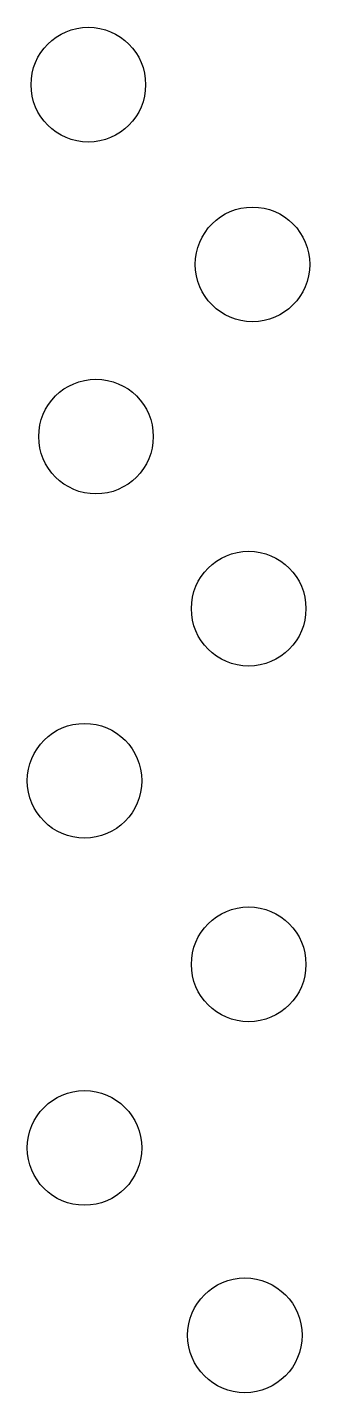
# Model space of a CAD drawing. Header units: centimetres. Extents: x -0.93 to 0.93, y -4.5 to 4.5.
import ezdxf

# ---------------------------------------------------------------- set-up
doc = ezdxf.new("R2010")
doc.units = ezdxf.units.CM
doc.header["$MEASUREMENT"] = 0
doc.layers.add('Camada 1', color=7, linetype='Continuous')

msp = doc.modelspace()

# ---------------------------------------------------------------- linework, layer by layer
at = {"layer": 'Camada 1'}
for centre, major_axis in [((-0.52894, 4.11819), (0, 0.37782)), ((0.55418, 2.93441), (0, 0.3778)), ((-0.47846, 1.80089), (0, 0.37782)), ((0.52894, 0.66744), (0, 0.3778)), ((-0.55402, -0.46601), (0, 0.3778)), ((0.52894, -1.675), (0, 0.3778)), ((-0.55418, -2.88398), (0, 0.3778)), ((0.50386, -4.11816), (0, 0.3778))]:
    msp.add_ellipse(centre, major_axis=major_axis, ratio=1, dxfattribs=at)

doc.saveas('drawing.dxf')
